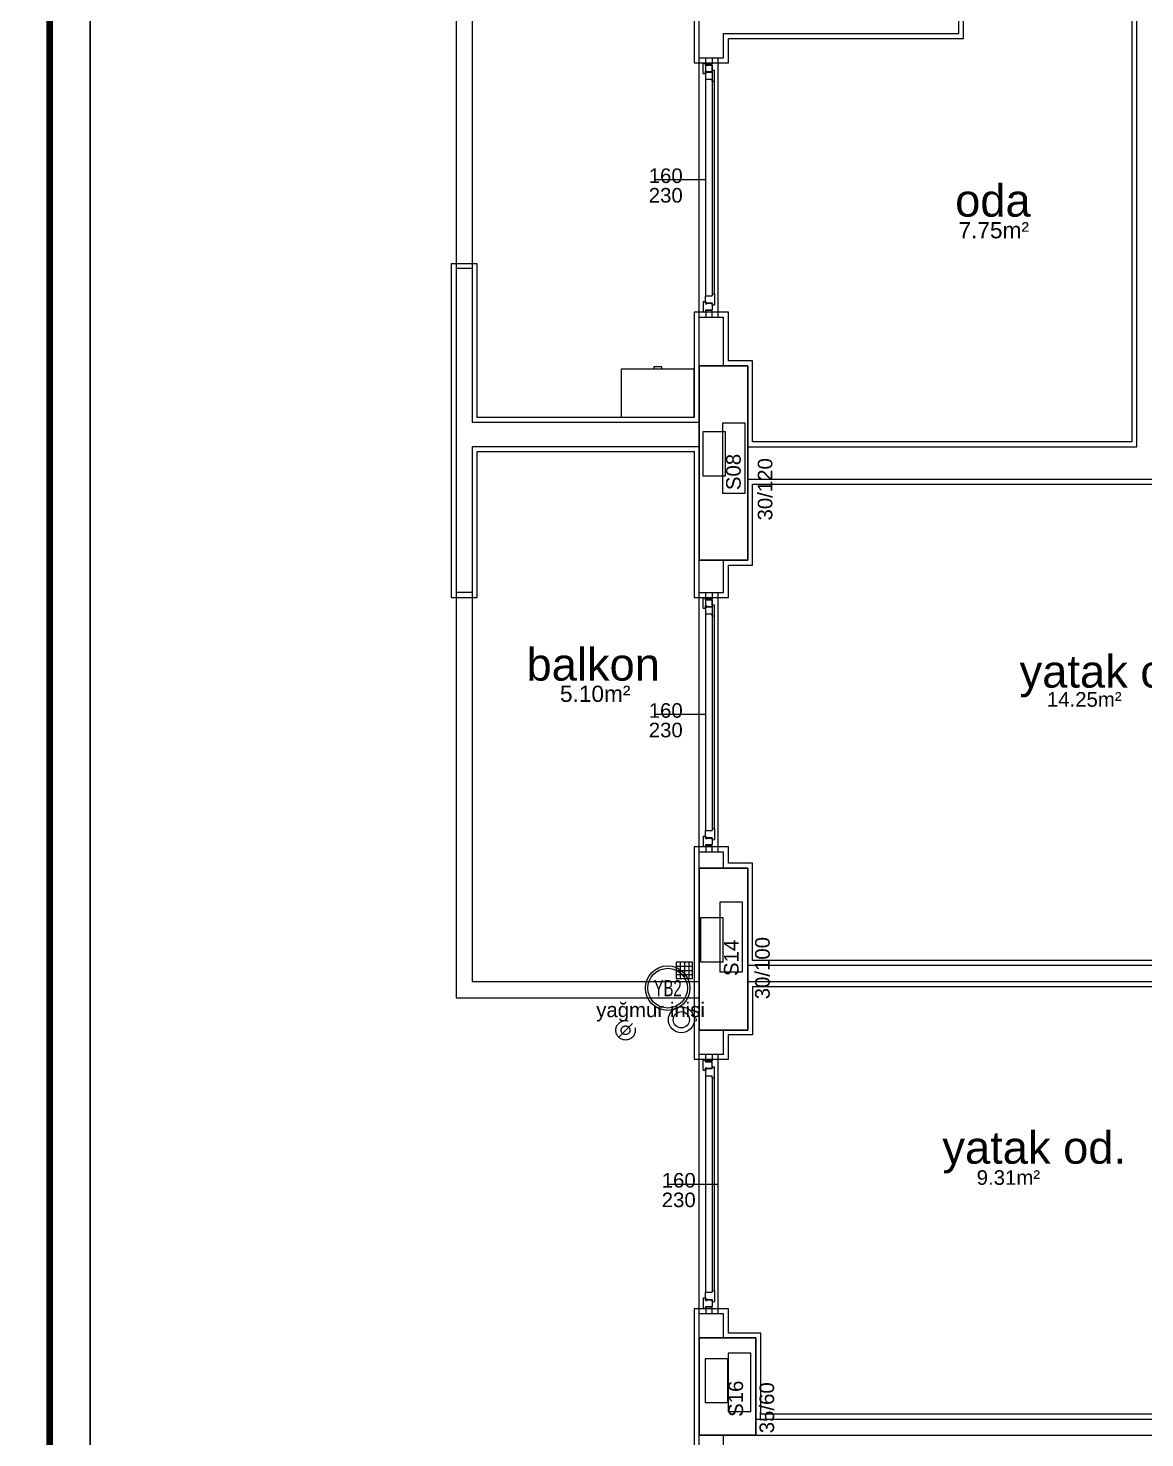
# Model space of a CAD drawing. Header units: centimetres. Extents: x -13133 to 30552, y -2 to 4552.
# Drawn here: x 12487 to 13176, y 1133 to 2003 of the extents above; entities that cross this region are included whole.
import ezdxf
from ezdxf.enums import TextEntityAlignment as Align

# ---------------------------------------------------------------- set-up
doc = ezdxf.new("R2010")
doc.units = ezdxf.units.CM
doc.linetypes.add('YAGMUR HATTI', pattern=[36, 30, -6])
for name, color, linetype in [('MTY-YAGMURSU-KOLON NO', 7, 'CONTINUOUS'), ('ROTAS-MIMARI', 8, 'CONTINUOUS'), ('ROTAS-MIMARI-KOLON', 8, 'CONTINUOUS'), ('ROTAS-MIMARI-YAZI', 8, 'CONTINUOUS'), ('ROTAS-PAFTA', 7, 'CONTINUOUS'), ('ROTAS-PISSU-KOLONNO', 211, 'CONTINUOUS'), ('ROTAS-YAGMUR-BORUSU', 3, 'YAGMUR HATTI')]:
    doc.layers.add(name, color=color, linetype=linetype)
doc.styles.add('ANOTATIVO', font='arial.ttf')
doc.styles.add('ROTAS', font='arial.ttf')

# ---------------------------------------------------------------- blocks, each defined once
blk = doc.blocks.new('MTY-KOLON NO YAGMUR')
at = {"layer": 'MTY-YAGMURSU-KOLON NO', "linetype": 'Continuous', "ltscale": 100}
blk.add_circle((0, 0), 27.5, dxfattribs=at)
at = {"layer": 'MTY-YAGMURSU-KOLON NO', "color": 7, "linetype": 'Continuous', "ltscale": 100}
blk.add_circle((0, 0), 24.5, dxfattribs=at)
at = {"style": 'ANOTATIVO', "width": 0.65}
blk.add_attdef('K', text='', height=20, dxfattribs=at).set_placement((0, 0), align=Align.MIDDLE_CENTER)

msp = doc.modelspace()

# ---------------------------------------------------------------- linework, layer by layer
at = {"layer": 'ROTAS-MIMARI'}
for p, q in [((13061.02, 1999.24), (13061.02, 2119.24)), ((13064.02, 1996.24), (13064.02, 2116.24)), ((12897.82, 2037.24), (12897.82, 1981.24)), ((12900.82, 1984.24), (12900.82, 2034.24)), ((13167.82, 2022.24), (13167.82, 1747.24)), ((13170.82, 1744.24), (13170.82, 2019.24)), ((12915.82, 1984.24), (12915.82, 1999.24)), ((12915.82, 1999.24), (13061.02, 1999.24)), ((12918.82, 1981.24), (12918.82, 1996.24)), ((12918.82, 1996.24), (13064.02, 1996.24)), ((12900.82, 1984.24), (12915.82, 1984.24)), ((12900.82, 1824.24), (12900.82, 1984.24)), ((12904.83, 1980.24), (12904.83, 1984.24)), ((12908.83, 1984.24), (12908.83, 1980.24)), ((12912.64, 1824.24), (12912.64, 1984.24)), ((12897.82, 1981.24), (12918.82, 1981.24)), ((12903.23, 1980.94), (12904.63, 1980.94)), ((12903.23, 1974.54), (12903.23, 1980.94)), ((12904.63, 1980.94), (12904.63, 1837.44)), ((12904.63, 1979.74), (12904.63, 1980.94)), ((12904.63, 1979.74), (12908.83, 1979.74)), ((12904.63, 1976.04), (12905.63, 1976.04)), ((12904.63, 1974.54), (12904.63, 1976.04)), ((12904.63, 1975.44), (12904.63, 1971.04)), ((12904.63, 1975.44), (12905.13, 1975.44)), ((12908.83, 1980.24), (12904.83, 1980.24)), ((12905.13, 1975.14), (12905.13, 1975.44)), ((12905.13, 1975.14), (12905.63, 1975.14)), ((12905.63, 1975.74), (12905.63, 1976.04)), ((12905.63, 1975.74), (12908.83, 1975.74)), ((12905.63, 1975.14), (12905.63, 1975.44)), ((12905.63, 1975.44), (12908.83, 1975.44)), ((12908.83, 1979.74), (12908.83, 1838.64)), ((12908.83, 1975.74), (12908.83, 1979.74)), ((12908.83, 1976.64), (12908.83, 1975.44)), ((12908.83, 1976.64), (12910.23, 1976.64)), ((12910.23, 1838.64), (12910.23, 1976.64)), ((12910.23, 1969.84), (12910.23, 1976.64)), ((12903.23, 1974.54), (12904.63, 1974.54)), ((12904.63, 1971.04), (12908.83, 1971.04)), ((12908.83, 1969.84), (12908.83, 1971.04)), ((12908.83, 1969.84), (12910.23, 1969.84)), ((12873.19, 1909.18), (12904.63, 1909.19)), ((12747.82, 1857.27), (12747.82, 1651.29)), ((12763.82, 1857.21), (12747.82, 1857.21)), ((12747.82, 1857.21), (12747.82, 1651.24)), ((12750.82, 1854.27), (12750.82, 1654.29)), ((12760.82, 1854.21), (12750.82, 1854.21)), ((12750.82, 1854.21), (12750.82, 1654.24)), ((12760.82, 1854.21), (12760.82, 1759.24)), ((12763.82, 1762.24), (12763.82, 1857.21)), ((12904.63, 1837.44), (12908.83, 1837.44)), ((12904.63, 1833.04), (12904.63, 1837.44)), ((12908.83, 1838.64), (12908.83, 1837.44)), ((12908.83, 1838.64), (12910.23, 1838.64)), ((12910.23, 1838.64), (12910.23, 1831.84)), ((12918.82, 1827.24), (12897.82, 1827.24)), ((12897.82, 1827.24), (12897.82, 1762.24)), ((12903.23, 1833.94), (12903.23, 1827.54)), ((12903.23, 1833.94), (12904.63, 1833.94)), ((12903.23, 1827.54), (12904.63, 1827.54)), ((12904.63, 1833.94), (12904.63, 1832.44)), ((12904.63, 1833.04), (12905.13, 1833.04)), ((12904.63, 1832.44), (12905.63, 1832.44)), ((12904.63, 1828.74), (12904.63, 1827.54)), ((12904.63, 1828.74), (12908.83, 1828.74)), ((12904.83, 1828.24), (12904.83, 1824.24)), ((12908.83, 1828.24), (12904.83, 1828.24)), ((12905.13, 1833.34), (12905.63, 1833.34)), ((12905.13, 1833.34), (12905.13, 1833.04)), ((12905.63, 1833.34), (12905.63, 1833.04)), ((12905.63, 1833.04), (12908.83, 1833.04)), ((12905.63, 1832.74), (12905.63, 1832.44)), ((12905.63, 1832.74), (12908.83, 1832.74)), ((12908.83, 1831.84), (12908.83, 1833.04)), ((12908.83, 1832.74), (12908.83, 1828.74)), ((12908.83, 1831.84), (12910.23, 1831.84)), ((12908.83, 1824.24), (12908.83, 1828.24)), ((12918.82, 1797.24), (12918.82, 1827.24)), ((12900.82, 1794.24), (12900.82, 1824.24)), ((12900.82, 1824.24), (12915.82, 1824.24)), ((12915.82, 1794.24), (12915.82, 1824.24)), ((12852.82, 1792.24), (12897.82, 1792.24)), ((12852.82, 1762.24), (12852.82, 1792.24)), ((12877.82, 1793.53), (12872.83, 1793.53)), ((12872.83, 1793.53), (12872.83, 1792.24)), ((12877.82, 1792.24), (12877.82, 1793.53)), ((12897.82, 1762.24), (12897.82, 1792.24)), ((12933.82, 1797.24), (12918.82, 1797.24)), ((12933.82, 1747.24), (12933.82, 1797.24)), ((12900.82, 1759.24), (12760.82, 1759.24)), ((12897.82, 1762.24), (12763.82, 1762.24)), ((12897.82, 1762.24), (12852.82, 1762.24)), ((12900.82, 1744.24), (12760.82, 1744.24)), ((12760.82, 1744.24), (12760.82, 1654.24)), ((12763.82, 1651.24), (12763.82, 1741.24)), ((12763.82, 1741.24), (12897.82, 1741.24)), ((12897.82, 1741.24), (12897.82, 1674.24)), ((12930.82, 1744.24), (13170.82, 1744.24)), ((13167.82, 1747.24), (12933.82, 1747.24)), ((12930.82, 1724.24), (13325.82, 1724.24)), ((12933.82, 1671.24), (12933.82, 1721.24)), ((12933.82, 1721.24), (13322.82, 1721.24)), ((12897.82, 1674.24), (12897.82, 1651.24)), ((12900.82, 1654.24), (12900.82, 1674.24)), ((12915.82, 1654.24), (12915.82, 1674.24)), ((12918.82, 1651.24), (12918.82, 1671.24)), ((12918.82, 1671.24), (12933.82, 1671.24)), ((12760.82, 1654.24), (12750.82, 1654.24)), ((12900.82, 1654.24), (12915.82, 1654.24)), ((12900.82, 1494.24), (12900.82, 1654.24)), ((12904.83, 1650.24), (12904.83, 1654.24)), ((12908.83, 1654.24), (12908.83, 1650.24)), ((12912.64, 1494.24), (12912.64, 1654.24)), ((12747.82, 1651.24), (12763.82, 1651.24)), ((12897.82, 1651.24), (12918.82, 1651.24)), ((12903.23, 1650.94), (12904.63, 1650.94)), ((12903.23, 1644.54), (12903.23, 1650.94)), ((12903.23, 1644.54), (12904.63, 1644.54)), ((12904.63, 1650.94), (12904.63, 1507.44)), ((12904.63, 1649.74), (12904.63, 1650.94)), ((12904.63, 1649.74), (12908.83, 1649.74)), ((12904.63, 1646.04), (12905.63, 1646.04)), ((12904.63, 1644.54), (12904.63, 1646.04)), ((12904.63, 1645.44), (12904.63, 1641.04)), ((12904.63, 1645.44), (12905.13, 1645.44)), ((12908.83, 1650.24), (12904.83, 1650.24)), ((12905.13, 1645.14), (12905.13, 1645.44)), ((12905.13, 1645.14), (12905.63, 1645.14)), ((12905.63, 1645.74), (12905.63, 1646.04)), ((12905.63, 1645.74), (12908.83, 1645.74)), ((12905.63, 1645.14), (12905.63, 1645.44)), ((12905.63, 1645.44), (12908.83, 1645.44)), ((12908.83, 1649.74), (12908.83, 1508.64)), ((12908.83, 1645.74), (12908.83, 1649.74)), ((12908.83, 1646.64), (12908.83, 1645.44)), ((12908.83, 1646.64), (12910.23, 1646.64)), ((12910.23, 1508.64), (12910.23, 1646.64)), ((12910.23, 1639.84), (12910.23, 1646.64)), ((12904.63, 1641.04), (12908.83, 1641.04)), ((12908.83, 1639.84), (12908.83, 1641.04)), ((12908.83, 1639.84), (12910.23, 1639.84)), ((12873.19, 1579.19), (12904.63, 1579.19)), ((12904.63, 1507.44), (12908.83, 1507.44)), ((12904.63, 1503.04), (12904.63, 1507.44)), ((12908.83, 1508.64), (12908.83, 1507.44)), ((12908.83, 1508.64), (12910.23, 1508.64)), ((12910.23, 1508.64), (12910.23, 1501.84)), ((12918.82, 1497.24), (12897.82, 1497.24)), ((12897.82, 1497.24), (12897.82, 1484.24)), ((12903.23, 1503.94), (12903.23, 1497.54)), ((12903.23, 1503.94), (12904.63, 1503.94)), ((12903.23, 1497.54), (12904.63, 1497.54)), ((12904.63, 1503.94), (12904.63, 1502.44)), ((12904.63, 1503.04), (12905.13, 1503.04)), ((12904.63, 1502.44), (12905.63, 1502.44)), ((12904.63, 1498.74), (12904.63, 1497.54)), ((12904.63, 1498.74), (12908.83, 1498.74)), ((12904.83, 1498.24), (12904.83, 1494.24)), ((12908.83, 1498.24), (12904.83, 1498.24)), ((12905.13, 1503.34), (12905.63, 1503.34)), ((12905.13, 1503.34), (12905.13, 1503.04)), ((12905.63, 1503.34), (12905.63, 1503.04)), ((12905.63, 1503.04), (12908.83, 1503.04)), ((12905.63, 1502.74), (12905.63, 1502.44)), ((12905.63, 1502.74), (12908.83, 1502.74)), ((12908.83, 1501.84), (12908.83, 1503.04)), ((12908.83, 1502.74), (12908.83, 1498.74)), ((12908.83, 1501.84), (12910.23, 1501.84)), ((12908.83, 1494.24), (12908.83, 1498.24)), ((12918.82, 1487.24), (12918.82, 1497.24)), ((12900.82, 1484.24), (12900.82, 1494.24)), ((12900.82, 1494.24), (12915.82, 1494.24)), ((12915.82, 1484.24), (12915.82, 1494.24)), ((12897.82, 1484.24), (12897.82, 1414.24)), ((12933.82, 1487.24), (12918.82, 1487.24)), ((12933.82, 1427.24), (12933.82, 1487.24)), ((13293.58, 1427.24), (12933.82, 1427.24)), ((12896.67, 1426.1), (12886.67, 1426.1)), ((12886.67, 1426.1), (12886.67, 1416.1)), ((12886.67, 1423.63), (12896.67, 1423.63)), ((12886.67, 1421.1), (12896.67, 1421.1)), ((12886.67, 1418.57), (12896.67, 1418.57)), ((12889.14, 1426.1), (12889.14, 1416.1)), ((12891.76, 1426.1), (12891.76, 1416.1)), ((12894.37, 1426.1), (12894.37, 1416.1)), ((12896.67, 1416.1), (12896.67, 1426.1)), ((12930.82, 1424.24), (13290.58, 1424.24)), ((12886.67, 1416.1), (12896.67, 1416.1)), ((12897.82, 1414.24), (12897.82, 1366.24)), ((12930.82, 1414.24), (13260.82, 1414.24)), ((12933.82, 1411.24), (13257.82, 1411.24)), ((12933.82, 1411.24), (12933.82, 1381.24)), ((12900.82, 1369.24), (12900.82, 1384.24)), ((12915.82, 1369.24), (12915.82, 1384.24)), ((12918.82, 1366.24), (12918.82, 1381.24)), ((12933.82, 1381.24), (12918.82, 1381.24)), ((12897.82, 1366.24), (12918.82, 1366.24)), ((12915.82, 1369.24), (12900.82, 1369.24)), ((12900.82, 1209.24), (12900.82, 1369.24)), ((12903.23, 1359.54), (12903.23, 1365.94)), ((12903.23, 1365.94), (12904.63, 1365.94)), ((12904.63, 1364.74), (12904.63, 1365.94)), ((12904.83, 1365.24), (12904.83, 1369.24)), ((12908.83, 1369.24), (12908.83, 1365.24)), ((12912.64, 1209.24), (12912.64, 1369.24)), ((12903.23, 1359.54), (12904.63, 1359.54)), ((12904.63, 1364.74), (12908.83, 1364.74)), ((12904.63, 1359.54), (12904.63, 1361.04)), ((12904.63, 1361.04), (12905.63, 1361.04)), ((12904.63, 1360.44), (12905.13, 1360.44)), ((12904.63, 1360.44), (12904.63, 1356.04)), ((12908.83, 1365.24), (12904.83, 1365.24)), ((12905.13, 1360.14), (12905.13, 1360.44)), ((12905.13, 1360.14), (12905.63, 1360.14)), ((12905.63, 1360.74), (12905.63, 1361.04)), ((12905.63, 1360.74), (12908.83, 1360.74)), ((12905.63, 1360.44), (12908.83, 1360.44)), ((12905.63, 1360.14), (12905.63, 1360.44)), ((12908.83, 1360.74), (12908.83, 1364.74)), ((12908.83, 1361.64), (12910.23, 1361.64)), ((12908.83, 1361.64), (12908.83, 1360.44)), ((12910.23, 1354.84), (12910.23, 1361.64)), ((12904.63, 1356.04), (12904.63, 1222.44)), ((12904.63, 1356.04), (12908.83, 1356.04)), ((12908.83, 1354.84), (12908.83, 1356.04)), ((12908.83, 1354.84), (12908.83, 1223.64)), ((12908.83, 1354.84), (12910.23, 1354.84)), ((12910.23, 1223.64), (12910.23, 1354.84)), ((12881.19, 1289.24), (12912.64, 1289.24)), ((12903.23, 1218.94), (12903.23, 1212.54)), ((12903.23, 1218.94), (12904.63, 1218.94)), ((12904.63, 1222.44), (12908.83, 1222.44)), ((12904.63, 1218.04), (12904.63, 1222.44)), ((12904.63, 1218.94), (12904.63, 1217.44)), ((12904.63, 1218.04), (12905.13, 1218.04)), ((12905.13, 1218.34), (12905.63, 1218.34)), ((12905.13, 1218.34), (12905.13, 1218.04)), ((12905.63, 1218.34), (12905.63, 1218.04)), ((12905.63, 1218.04), (12908.83, 1218.04)), ((12908.83, 1223.64), (12908.83, 1222.44)), ((12908.83, 1223.64), (12910.23, 1223.64)), ((12908.83, 1216.84), (12908.83, 1218.04)), ((12910.23, 1223.64), (12910.23, 1216.84)), ((12897.82, 1212.24), (12897.82, 1194.24)), ((12918.82, 1212.24), (12897.82, 1212.24)), ((12900.82, 1194.24), (12900.82, 1209.24)), ((12915.82, 1209.24), (12900.82, 1209.24)), ((12903.23, 1212.54), (12904.63, 1212.54)), ((12904.63, 1217.44), (12905.63, 1217.44)), ((12904.63, 1213.74), (12904.63, 1212.54)), ((12904.63, 1213.74), (12908.83, 1213.74)), ((12904.83, 1213.24), (12904.83, 1209.24)), ((12908.83, 1213.24), (12904.83, 1213.24)), ((12905.63, 1217.74), (12905.63, 1217.44)), ((12905.63, 1217.74), (12908.83, 1217.74)), ((12908.83, 1217.74), (12908.83, 1213.74)), ((12908.83, 1216.84), (12910.23, 1216.84)), ((12908.83, 1209.24), (12908.83, 1213.24)), ((12915.82, 1194.24), (12915.82, 1209.24)), ((12918.82, 1197.24), (12918.82, 1212.24)), ((12897.82, 1194.24), (12897.82, 1134.24)), ((12938.82, 1197.24), (12918.82, 1197.24)), ((12938.82, 1147.24), (12938.82, 1197.24)), ((12935.82, 1144.24), (13260.82, 1144.24)), ((13257.82, 1147.24), (12938.82, 1147.24)), ((12897.82, 1134.24), (12897.82, 1086.24)), ((12900.82, 1089.24), (12900.82, 1134.24)), ((12915.82, 1089.24), (12915.82, 1134.24)), ((12935.82, 1134.24), (13260.82, 1134.24))]:
    msp.add_line(p, q, dxfattribs=at)
for points in [[(12750.82, 2129.29), (12750.82, 1854.27)], [(12750.82, 2129.24), (12750.82, 1854.21)], [(12760.82, 2119.24), (12760.82, 1854.21)], [(12900.82, 1674.24), (12900.82, 1794.24)], [(12900.82, 1794.24), (12930.82, 1794.24)], [(12930.82, 1794.24), (12930.82, 1674.24)], [(12930.82, 1674.24), (12900.82, 1674.24)], [(12750.82, 1654.29), (12750.82, 1404.29)], [(12750.82, 1654.24), (12750.82, 1404.24)], [(12760.82, 1654.24), (12760.82, 1414.24)], [(12900.82, 1384.24), (12900.82, 1484.24)], [(12900.82, 1484.24), (12930.82, 1484.24)], [(12930.82, 1484.24), (12930.82, 1384.24)], [(12760.82, 1414.24), (12900.82, 1414.24)], [(12750.82, 1404.24), (12900.82, 1404.24)], [(12930.82, 1384.24), (12900.82, 1384.24)], [(12900.82, 1134.24), (12900.82, 1194.24)], [(12900.82, 1194.24), (12935.82, 1194.24)], [(12935.82, 1194.24), (12935.82, 1134.24)], [(12935.82, 1134.24), (12900.82, 1134.24)]]:
    msp.add_lwpolyline(points, dxfattribs=at)
for radius in [8, 5]:
    msp.add_circle((12889.82, 1390.63), radius, dxfattribs=at)
at = {"layer": 'ROTAS-MIMARI-KOLON'}
for points in [[(12930.82, 1794.24), (12900.82, 1794.24), (12900.82, 1674.24), (12930.82, 1674.24), (12930.82, 1794.24)], [(12929.12, 1715.63), (12929.12, 1758.75), (12915.15, 1758.75), (12915.15, 1715.63), (12929.12, 1715.63)], [(12917.01, 1726.33), (12917.01, 1753.35), (12903.05, 1753.35), (12903.05, 1726.33), (12917.01, 1726.33)], [(12930.82, 1484.24), (12900.82, 1484.24), (12900.82, 1384.24), (12930.82, 1384.24), (12930.82, 1484.24)], [(12927.48, 1420.14), (12927.48, 1463.25), (12913.51, 1463.25), (12913.51, 1420.14), (12927.48, 1420.14)], [(12915.66, 1426.46), (12915.66, 1453.48), (12901.7, 1453.48), (12901.7, 1426.46), (12915.66, 1426.46)], [(12935.82, 1194.24), (12900.82, 1194.24), (12900.82, 1134.24), (12935.82, 1134.24), (12935.82, 1194.24)], [(12932.68, 1148.84), (12932.68, 1184.96), (12918.71, 1184.96), (12918.71, 1148.84), (12932.68, 1148.84)], [(12918.45, 1154.42), (12918.45, 1181.45), (12904.49, 1181.45), (12904.49, 1154.42), (12918.45, 1154.42)]]:
    msp.add_lwpolyline(points, dxfattribs=at)
at = {"layer": 'ROTAS-PAFTA'}
for points, const_width in [([(10000, 0), (12500, 0), (12500, 2800), (10000, 2800)], 4), ([(12500, 0), (15000, 0), (15000, 2800), (12500, 2800)], 4), ([(12525, 25), (14975, 25), (14975, 2775), (12525, 2775)], 1)]:
    msp.add_lwpolyline(points, close=True, dxfattribs=dict(at, const_width=const_width))
at = {"layer": 'ROTAS-YAGMUR-BORUSU'}
msp.add_line((12851.19, 1379.92), (12859.59, 1388.32), dxfattribs=at)
for radius in [6, 2.7]:
    msp.add_circle((12855.39, 1384.12), radius, dxfattribs=at)

# ---------------------------------------------------------------- block references
at = {"layer": 'ROTAS-PISSU-KOLONNO'}
ref = msp.add_blockref('MTY-KOLON NO YAGMUR', (12881.39, 1410.12), dxfattribs=dict(at, xscale=0.5, yscale=0.5))
ref.add_attrib('K', 'YB2', dxfattribs={"height": 10, "style": 'ANOTATIVO', "width": 0.65}).set_placement((12881.39, 1410.12), align=Align.MIDDLE_CENTER)

# ---------------------------------------------------------------- texts
at = {"layer": 'ROTAS-MIMARI-YAZI', "style": 'ROTAS'}
for s, height, p in [('160', 9, (12880.18, 1911.48)), ('oda', 20, (13082.1, 1896.23)), ('230', 9, (12880.2, 1899.41)), ('7.75m²', 10, (13082.59, 1877.86)), ('balkon', 20, (12835.42, 1609.92)), ('yatak od.', 20, (13155.23, 1605.59)), ('5.10m²', 10, (12836.66, 1591.78)), ('14.25m²', 9, (13138.46, 1588.31)), ('160', 9, (12880.18, 1581.49)), ('230', 9, (12880.2, 1569.42)), ('yağmur inişi', 9, (12870.82, 1396.72)), ('yatak od.', 20, (13107.58, 1311.79)), ('160', 9, (12888.19, 1291.54)), ('9.31m²', 9, (13091.64, 1293.26)), ('230', 9, (12888.2, 1279.47))]:
    msp.add_text(s, height=height, dxfattribs=at).set_placement(p, align=Align.MIDDLE_CENTER)
for s, p in [('S08', (12921.95, 1728.65)), ('30/120', (12941.48, 1717.96)), ('S14', (12920.61, 1428.78)), ('30/100', (12939.84, 1422.47)), ('S16', (12923.39, 1156.75)), ('35/60', (12942.56, 1151.17))]:
    msp.add_text(s, height=9, rotation=90, dxfattribs=at).set_placement(p, align=Align.MIDDLE_CENTER)

doc.saveas('drawing.dxf')
